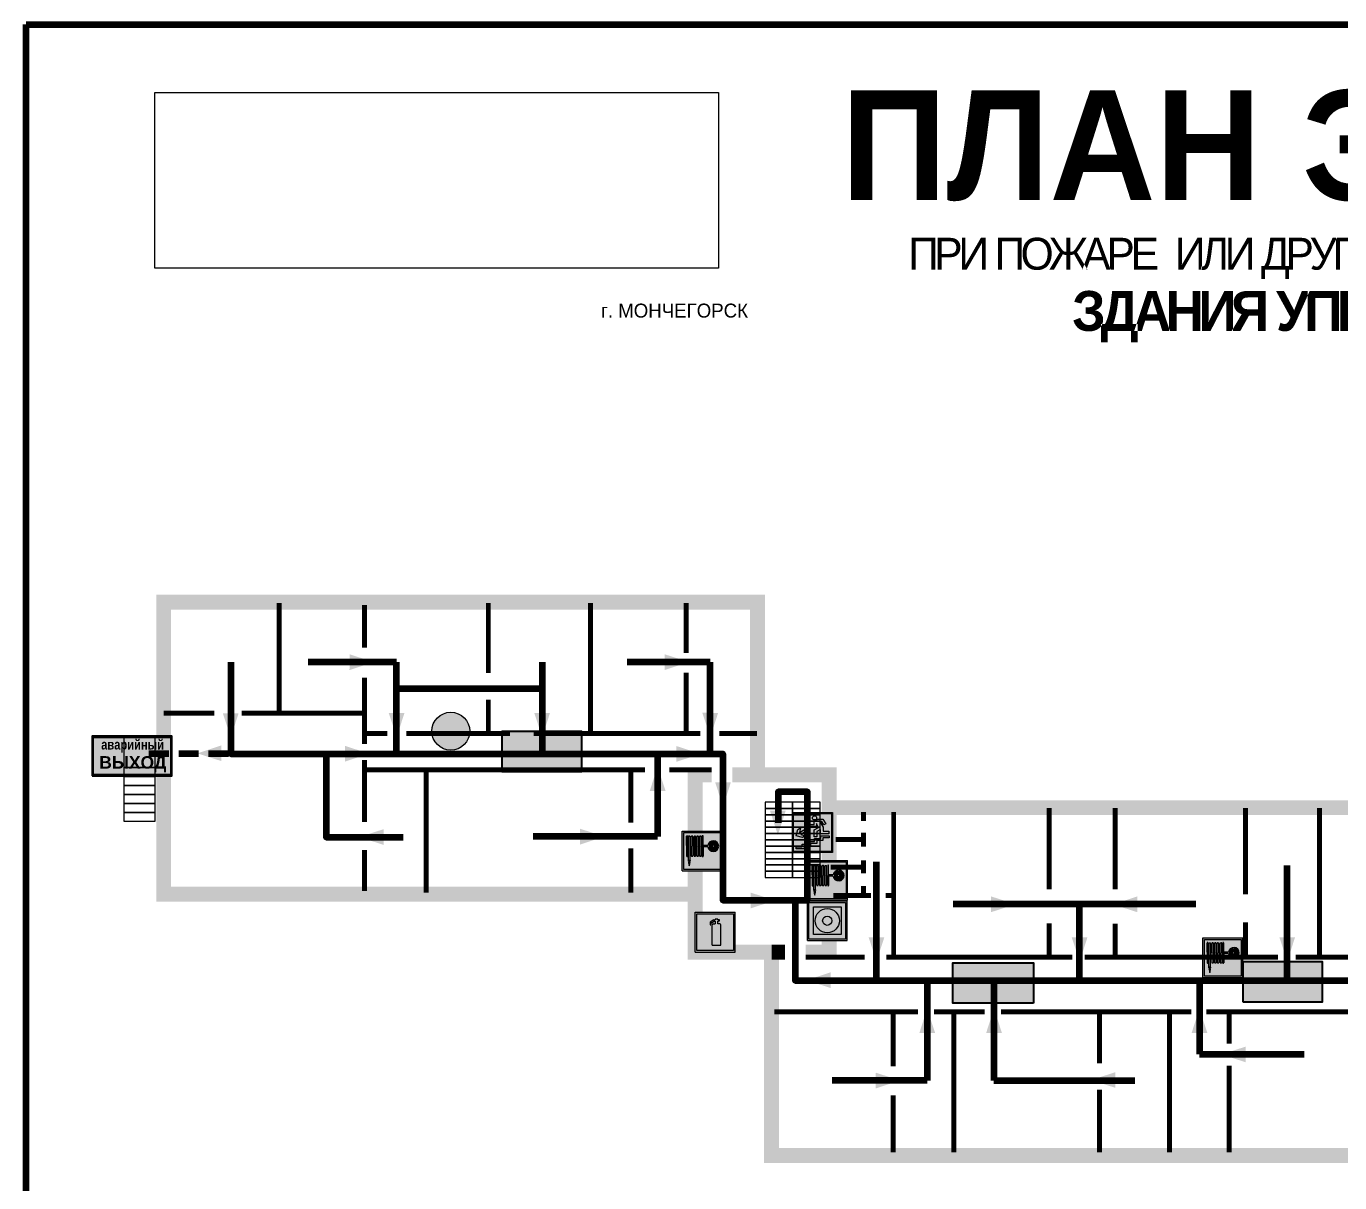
# Model space of a CAD drawing. Header units: millimetres. Extents: x 13810 to 67229, y 12374 to 21950.
# Drawn here: x 20359 to 20622.6, y 19641.2 to 19873.2 of the extents above; entities that cross this region are included whole.
import ezdxf

# ---------------------------------------------------------------- set-up
doc = ezdxf.new("R2010")
doc.units = ezdxf.units.MM
doc.linetypes.add('{ Wide Dash }', pattern=[12, 4, -2, 4, -2])
doc.layers.add('План_Штампы', color=7, linetype='Continuous')
doc.styles.add('обычный', font='arial.ttf')
picture_1 = doc.add_image_def('image1.jpg', size_in_pixel=(337, 105))

# ---------------------------------------------------------------- blocks, each defined once
blk = doc.blocks.new('A$C32E8229D')
at = {"true_color": 0xffffff}
blk.add_hatch(color=7, dxfattribs=at).paths.add_polyline_path([(0, 0), (0, -8), (16, -8), (16, 0)])
h = blk.add_hatch(color=126)
h.paths.add_polyline_path([(0.2, -0.2), (15.8, -0.2), (15.8, -7.8), (0.2, -7.8)])
h.paths.add_polyline_path([(13.49, -2.05), (12.08, -2.05), (11.37, -2.63, 0.162397), (11.29, -2.84), (11.29, -3.63), (10.35, -3.63), (10.35, -4.05), (11.68, -4.05), (11.68, -3.48), (12.26, -4.28), (11.29, -5.1), (11.29, -6.78), (11.85, -6.78), (11.85, -5.44), (12.8, -4.64), (12.8, -5.94), (14.46, -5.94), (14.46, -5.39), (13.45, -5.39), (13.45, -3.97), (12.46, -2.59), (13.15, -2.59), (13.69, -3.34), (14.18, -3)], flags=16)
h.paths.add_polyline_path([(10.74, -1.82, 1), (11.8, -1.82, 1)], flags=16)
h.paths.add_polyline_path([(9.39, -3.59), (5.99, -3.59), (6.56, -3.03), (5.91, -3.03), (5.1, -3.83), (5.91, -4.64), (6.56, -4.64), (5.99, -4.09), (9.39, -4.09)], flags=16)
h.paths.add_polyline_path([(4.29, -1.08), (1.72, -1.08), (1.72, -6.6), (4.29, -6.6)], flags=16)
at = {"color": 126}
blk.add_lwpolyline([(16, -8), (0, -8), (0, 0), (16, 0)], close=True, dxfattribs=at)
blk = doc.blocks.new('вниз 3')
at = {"lineweight": 0, "true_color": 0xffffff}
h = blk.add_hatch(color=7, dxfattribs=at)
h.dxf.hatch_style = 1
h.paths.add_polyline_path([(40997.5, -4475.69), (40997.25, -4475.28), (40995.76, -4476.15), (40995.97, -4475.23), (40995.39, -4475.56), (40995.05, -4476.83), (40996.33, -4477.17), (40996.91, -4476.83), (40996, -4476.55)], flags=0)
h.paths.add_polyline_path([(40999.81, -4473.95), (41000.22, -4473.95), (41000.64, -4474.67), (41001.03, -4474.43), (41000.46, -4473.49), (41000.42, -4473.49), (40999.43, -4473.49), (40998.68, -4473.92), (40998.68, -4474.57), (40997.88, -4474.57), (40997.88, -4475), (40999.14, -4475), (40999.14, -4474.43), (40999.14, -4474.38), (40999.59, -4475.15), (40998.72, -4475.67), (40998.72, -4477.06), (40999.24, -4477.06), (40999.24, -4475.96), (40999.95, -4475.56), (40999.95, -4476.43), (41001.61, -4476.43), (41001.61, -4475.88), (41000.47, -4475.88), (41000.47, -4475.12)], flags=0)
h.paths.add_polyline_path([(40999.2, -4473.24, 1), (40998.35, -4473.24, 1)], flags=0)
h.paths.add_polyline_path([(41000.46, -4477.26), (41001.69, -4477.26), (41001.69, -4476.84), (41000.03, -4476.84), (41000.03, -4477.39), (40998.78, -4477.39), (40998.78, -4477.95), (40997.53, -4477.95), (40997.53, -4478.5), (40996.29, -4478.5), (40996.29, -4479.06), (40995.05, -4479.06), (40995.05, -4479.48), (40995.29, -4479.48), (40996.72, -4479.48), (40996.72, -4478.92), (40997.97, -4478.92), (40997.97, -4478.36), (40999.2, -4478.36), (40999.2, -4477.81), (41000.46, -4477.81)], flags=0)
h.paths.add_polyline_path([(41002.37, -4472.17), (40994.37, -4472.17), (40994.37, -4480.17), (41002.37, -4480.17)])
h.paths.add_polyline_path([(41002.16, -4479.96), (40994.57, -4479.96), (40994.57, -4472.37), (41002.16, -4472.37)], flags=16)
h.paths.add_polyline_path([(41001.61, -4475.88), (41001.61, -4476.43), (40999.95, -4476.43), (40999.95, -4475.56), (40999.24, -4475.96), (40999.24, -4477.06), (40998.72, -4477.06), (40998.72, -4475.67), (40999.59, -4475.15), (40999.14, -4474.38), (40999.14, -4474.43), (40999.14, -4475), (40997.88, -4475), (40997.88, -4474.57), (40998.68, -4474.57), (40998.68, -4473.92), (40999.43, -4473.49), (41000.42, -4473.49), (41000.46, -4473.49), (41001.03, -4474.43), (41000.64, -4474.67), (41000.22, -4473.95), (40999.81, -4473.95), (41000.47, -4475.12), (41000.47, -4475.88)], flags=0)
h.paths.add_polyline_path([(41001.69, -4476.84), (41001.69, -4477.26), (41000.46, -4477.26), (41000.46, -4477.81), (40999.2, -4477.81), (40999.2, -4478.36), (40997.97, -4478.36), (40997.97, -4478.92), (40996.72, -4478.92), (40996.72, -4479.48), (40995.05, -4479.48), (40995.05, -4479.06), (40996.29, -4479.06), (40996.29, -4478.5), (40997.53, -4478.5), (40997.53, -4477.95), (40998.78, -4477.95), (40998.78, -4477.39), (41000.03, -4477.39), (41000.03, -4476.84)], flags=0)
h.paths.add_polyline_path([(40998.35, -4473.24, -1), (40999.2, -4473.24, -1)], flags=0)
h.paths.add_polyline_path([(40997.5, -4475.69), (40996, -4476.55), (40996.91, -4476.83), (40996.33, -4477.17), (40995.05, -4476.83), (40995.39, -4475.56), (40995.97, -4475.23), (40995.76, -4476.15), (40997.25, -4475.28)], flags=0)
at = {"lineweight": 0}
h = blk.add_hatch(color=126, dxfattribs=at)
h.dxf.hatch_style = 1
h.paths.add_polyline_path([(41002.16, -4472.37), (40994.57, -4472.37), (40994.57, -4479.96), (41002.16, -4479.96)])
h.paths.add_polyline_path([(40995.97, -4475.23), (40995.76, -4476.15), (40997.25, -4475.28), (40997.5, -4475.69), (40996, -4476.55), (40996.91, -4476.83), (40996.33, -4477.17), (40995.05, -4476.83), (40995.39, -4475.56)], flags=16)
h.paths.add_polyline_path([(40997.88, -4474.57), (40998.68, -4474.57), (40998.68, -4473.92), (40999.43, -4473.49), (41000.42, -4473.49), (41000.46, -4473.49), (41001.03, -4474.43), (41000.64, -4474.67), (41000.22, -4473.95), (40999.81, -4473.95), (41000.47, -4475.12), (41000.47, -4475.88), (41001.61, -4475.88), (41001.61, -4476.43), (40999.95, -4476.43), (40999.95, -4475.56), (40999.24, -4475.96), (40999.24, -4477.06), (40998.72, -4477.06), (40998.72, -4475.67), (40999.59, -4475.15), (40999.14, -4474.38), (40999.14, -4474.43), (40999.14, -4475), (40997.88, -4475)], flags=16)
h.paths.add_polyline_path([(40998.35, -4473.24, -1), (40999.2, -4473.24, -1)], flags=16)
h.paths.add_polyline_path([(40997.53, -4477.95), (40998.78, -4477.95), (40998.78, -4477.39), (41000.03, -4477.39), (41000.03, -4476.84), (41001.69, -4476.84), (41001.69, -4477.26), (41000.46, -4477.26), (41000.46, -4477.81), (40999.2, -4477.81), (40999.2, -4478.36), (40997.97, -4478.36), (40997.97, -4478.92), (40996.72, -4478.92), (40996.72, -4479.48), (40995.05, -4479.48), (40995.05, -4479.06), (40996.29, -4479.06), (40996.29, -4478.5), (40997.53, -4478.5)], flags=16)
at = {"lineweight": 0, "true_color": 0xffffff}
h = blk.add_hatch(color=7, dxfattribs=at)
h.dxf.hatch_style = 1
h.paths.add_polyline_path([(40999.2, -4473.24, 1), (40998.35, -4473.24, 1)])
h.paths.add_polyline_path([(40999.81, -4473.95), (41000.22, -4473.95), (41000.64, -4474.67), (41001.03, -4474.43), (41000.46, -4473.49), (41000.42, -4473.49), (40999.43, -4473.49), (40998.68, -4473.92), (40998.68, -4474.57), (40997.88, -4474.57), (40997.88, -4475), (40999.14, -4475), (40999.14, -4474.43), (40999.14, -4474.38), (40999.59, -4475.15), (40998.72, -4475.67), (40998.72, -4477.06), (40999.24, -4477.06), (40999.24, -4475.96), (40999.95, -4475.56), (40999.95, -4476.43), (41001.61, -4476.43), (41001.61, -4475.88), (41000.47, -4475.88), (41000.47, -4475.12)])
h.paths.add_polyline_path([(40999.2, -4477.81), (41000.46, -4477.81), (41000.46, -4477.26), (41001.69, -4477.26), (41001.69, -4476.84), (41000.03, -4476.84), (41000.03, -4477.39), (40998.78, -4477.39), (40998.78, -4477.95), (40997.53, -4477.95), (40997.53, -4478.5), (40996.29, -4478.5), (40996.29, -4479.06), (40995.05, -4479.06), (40995.05, -4479.48), (40995.29, -4479.48), (40996.72, -4479.48), (40996.72, -4478.92), (40997.97, -4478.92), (40997.97, -4478.36), (40999.2, -4478.36)])
h.paths.add_polyline_path([(40997.5, -4475.69), (40997.25, -4475.28), (40995.76, -4476.15), (40995.97, -4475.23), (40995.39, -4475.56), (40995.05, -4476.83), (40996.33, -4477.17), (40996.91, -4476.83), (40996, -4476.55)])
at = {"color": 126, "lineweight": 0}
for points in [[(40994.37, -4472.17), (41002.37, -4472.17), (41002.37, -4480.17), (40994.37, -4480.17)], [(40994.57, -4472.37), (41002.16, -4472.37), (41002.16, -4479.96), (40994.57, -4479.96)]]:
    blk.add_lwpolyline(points, close=True, dxfattribs=at)
for points in [[(40995.05, -4476.83), (40995.39, -4475.56), (40995.97, -4475.23), (40995.76, -4476.15), (40997.25, -4475.28), (40997.5, -4475.69), (40996, -4476.55), (40996.91, -4476.83), (40996.33, -4477.17), (40995.05, -4476.83)], [(40999.14, -4474.43), (40999.14, -4475), (40997.88, -4475), (40997.88, -4474.57), (40998.68, -4474.57), (40998.68, -4473.92), (40999.43, -4473.49), (41000.42, -4473.49), (41000.46, -4473.49), (41001.03, -4474.43), (41000.64, -4474.67), (41000.22, -4473.95), (40999.81, -4473.95), (41000.47, -4475.12), (41000.47, -4475.88), (41001.61, -4475.88), (41001.61, -4476.43), (40999.95, -4476.43), (40999.95, -4475.56), (40999.24, -4475.96), (40999.24, -4477.06), (40998.72, -4477.06), (40998.72, -4475.67), (40999.59, -4475.15), (40999.14, -4474.38), (40999.14, -4474.43)], [(40995.29, -4479.48), (40995.05, -4479.48), (40995.05, -4479.06), (40996.29, -4479.06), (40996.29, -4478.5), (40997.53, -4478.5), (40997.53, -4477.95), (40998.78, -4477.95), (40998.78, -4477.39), (41000.03, -4477.39), (41000.03, -4476.84), (41001.69, -4476.84), (41001.69, -4477.26), (41000.46, -4477.26), (41000.46, -4477.81), (40999.2, -4477.81), (40999.2, -4478.36), (40997.97, -4478.36), (40997.97, -4478.92), (40996.72, -4478.92), (40996.72, -4479.48), (40995.05, -4479.48)]]:
    blk.add_lwpolyline(points, dxfattribs=at)
blk.add_circle((40998.77, -4473.24), 0.426, dxfattribs=at)
blk = doc.blocks.new('A$C37112FD5')
at = {"true_color": 0xf5f5ff}
h = blk.add_hatch(color=7, dxfattribs=at)
h.dxf.hatch_style = 1
h.paths.add_polyline_path([(12.8, -7.4), (0, -7.4), (0, -20.2), (12.8, -20.2)])
h.paths.add_polyline_path([(12.29, -7.91), (12.29, -19.69), (0.51, -19.69), (0.51, -7.91)], flags=16)
h.paths.add_polyline_path([(4.98, -9.04, -0.42597), (5.17, -9.22), (5.17, -12.25), (5.17, -15.29, -0.432244), (4.98, -15.47), (4.83, -15.47, -0.42597), (4.64, -15.29), (4.64, -12.25), (4.64, -9.22, -0.432244), (4.83, -9.04)], flags=0)
h.paths.add_polyline_path([(4.28, -9.22), (4.28, -12.25), (4.28, -15.29, -0.432244), (4.09, -15.47), (3.94, -15.47, -0.42597), (3.75, -15.29), (3.75, -12.25), (3.75, -9.22, -0.432244), (3.94, -9.04), (4.09, -9.04, -0.42597)], flags=0)
h.paths.add_polyline_path([(5.72, -9.04), (5.87, -9.04, -0.42597), (6.06, -9.22), (6.06, -12.25), (6.06, -15.29, -0.432244), (5.87, -15.47), (5.72, -15.47, -0.42597), (5.53, -15.29), (5.53, -12.25), (5.53, -9.22, -0.432244)], flags=0)
h.paths.add_polyline_path([(6.42, -8.9), (6.5, -8.9, -0.42597), (6.69, -9.08), (6.69, -12.03), (8.21, -12.03, -15.824349), (8.21, -12.47), (6.69, -12.47), (6.69, -15.42, -0.432244), (6.5, -15.6), (6.42, -15.6)], flags=0)
h.paths.add_polyline_path([(3.39, -9.22), (3.39, -12.25), (3.39, -15.29, -0.432244), (3.2, -15.47), (3.05, -15.47, -0.42597), (2.85, -15.29), (2.85, -12.25), (2.85, -9.22, -0.432244), (3.05, -9.04), (3.2, -9.04, -0.42597)], flags=0)
h.paths.add_polyline_path([(2.5, -9.22), (2.5, -16.71), (1.96, -16.71), (1.96, -9.22, -0.432244), (2.15, -9.04), (2.31, -9.04, -0.42597)], flags=0)
h.paths.add_polyline_path([(1.61, -8.9), (1.61, -15.6), (1.57, -15.6, -0.42597), (1.37, -15.42), (1.37, -12.03), (1.37, -9.09, -0.432244), (1.57, -8.9)], flags=0)
h.paths.add_polyline_path([(9.76, -10.81), (9.76, -12.03), (8.49, -12.03, -0.336371)], flags=0)
h.paths.add_polyline_path([(8.49, -12.47), (9.76, -12.47), (9.76, -13.7, -0.336371)], flags=0)
h.paths.add_polyline_path([(10.11, -10.81, -0.336371), (11.38, -12.03), (10.11, -12.03)], flags=0)
h.paths.add_polyline_path([(10.11, -12.47), (11.38, -12.47, -0.336371), (10.11, -13.7)], flags=0)
h.paths.add_polyline_path([(2.5, -16.84), (2.5, -17.05), (1.97, -17.05), (1.97, -16.84)], flags=0)
h.paths.add_polyline_path([(2.5, -17.24, -0.033778), (2.24, -18.6, -0.033778), (1.97, -17.24)], flags=0)
h = blk.add_hatch(color=242)
h.dxf.hatch_style = 1
h.paths.add_polyline_path([(12.29, -7.91), (0.51, -7.91), (0.51, -19.69), (12.29, -19.69)])
h.paths.add_polyline_path([(6.42, -15.6), (6.42, -8.9), (6.5, -8.9, -0.42597), (6.69, -9.08), (6.69, -12.03), (8.21, -12.03, -15.824349), (8.21, -12.47), (6.69, -12.47), (6.69, -15.42, -0.432244), (6.5, -15.6)], flags=16)
h.paths.add_polyline_path([(5.87, -15.47), (5.72, -15.47, -0.42597), (5.53, -15.29), (5.53, -12.25), (5.53, -9.22, -0.432244), (5.72, -9.04), (5.87, -9.04, -0.42597), (6.06, -9.22), (6.06, -12.25), (6.06, -15.29, -0.432244)], flags=16)
h.paths.add_polyline_path([(4.98, -15.47), (4.83, -15.47, -0.42597), (4.64, -15.29), (4.64, -12.25), (4.64, -9.22, -0.432244), (4.83, -9.04), (4.98, -9.04, -0.42597), (5.17, -9.22), (5.17, -12.25), (5.17, -15.29, -0.432244)], flags=16)
h.paths.add_polyline_path([(4.09, -15.47), (3.94, -15.47, -0.42597), (3.75, -15.29), (3.75, -12.25), (3.75, -9.22, -0.432244), (3.94, -9.04), (4.09, -9.04, -0.42597), (4.28, -9.22), (4.28, -12.25), (4.28, -15.29, -0.432244)], flags=16)
h.paths.add_polyline_path([(3.2, -15.47), (3.05, -15.47, -0.42597), (2.85, -15.29), (2.85, -12.25), (2.85, -9.22, -0.432244), (3.05, -9.04), (3.2, -9.04, -0.42597), (3.39, -9.22), (3.39, -12.25), (3.39, -15.29, -0.432244)], flags=16)
h.paths.add_polyline_path([(2.5, -17.05), (1.97, -17.05), (1.97, -16.84), (2.5, -16.84)], flags=16)
h.paths.add_polyline_path([(2.5, -17.24, -0.033778), (2.24, -18.6, -0.033778), (1.97, -17.24)], flags=16)
h.paths.add_polyline_path([(2.5, -16.71), (1.96, -16.71), (1.96, -9.22, -0.432244), (2.15, -9.04), (2.31, -9.04, -0.42597), (2.5, -9.22)], flags=16)
h.paths.add_polyline_path([(1.61, -15.6), (1.57, -15.6, -0.42597), (1.37, -15.42), (1.37, -12.03), (1.37, -9.09, -0.432244), (1.57, -8.9), (1.61, -8.9)], flags=16)
h.paths.add_polyline_path([(8.49, -12.47), (9.76, -12.47), (9.76, -13.7, -0.336371)], flags=0)
h.paths.add_polyline_path([(10.11, -13.7), (10.11, -12.47), (11.38, -12.47, -0.336371)], flags=0)
h.paths.add_polyline_path([(8.49, -12.03, -0.336371), (9.76, -10.81), (9.76, -12.03)], flags=0)
h.paths.add_polyline_path([(10.11, -12.03), (10.11, -10.81, -0.336371), (11.38, -12.03)], flags=0)
h = blk.add_hatch(color=7, dxfattribs=at)
h.dxf.hatch_style = 1
h.paths.add_polyline_path([(1.61, -8.9), (1.57, -8.9, 0.432244), (1.37, -9.09), (1.37, -12.03), (1.37, -15.42, 0.42597), (1.57, -15.6), (1.61, -15.6)])
h.paths.add_polyline_path([(2.5, -9.22, 0.42597), (2.31, -9.04), (2.15, -9.04, 0.432244), (1.96, -9.22), (1.96, -16.71), (2.5, -16.71)])
h.paths.add_polyline_path([(2.5, -16.84), (1.97, -16.84), (1.97, -17.05), (2.5, -17.05)])
h.paths.add_polyline_path([(2.5, -17.24), (1.97, -17.24, 0.033778), (2.24, -18.6, 0.033778)])
h.paths.add_polyline_path([(3.39, -12.25), (3.39, -9.22, 0.42597), (3.2, -9.04), (3.05, -9.04, 0.432244), (2.85, -9.22), (2.85, -12.25), (2.85, -15.29, 0.42597), (3.05, -15.47), (3.2, -15.47, 0.432244), (3.39, -15.29)])
h.paths.add_polyline_path([(4.28, -12.25), (4.28, -9.22, 0.42597), (4.09, -9.04), (3.94, -9.04, 0.432244), (3.75, -9.22), (3.75, -12.25), (3.75, -15.29, 0.42597), (3.94, -15.47), (4.09, -15.47, 0.432244), (4.28, -15.29)])
h.paths.add_polyline_path([(5.17, -12.25), (5.17, -9.22, 0.42597), (4.98, -9.04), (4.83, -9.04, 0.432244), (4.64, -9.22), (4.64, -12.25), (4.64, -15.29, 0.42597), (4.83, -15.47), (4.98, -15.47, 0.432244), (5.17, -15.29)])
h.paths.add_polyline_path([(6.06, -12.25), (6.06, -9.22, 0.42597), (5.87, -9.04), (5.72, -9.04, 0.432244), (5.53, -9.22), (5.53, -12.25), (5.53, -15.29, 0.42597), (5.72, -15.47), (5.87, -15.47, 0.432244), (6.06, -15.29)])
h.paths.add_polyline_path([(6.69, -12.47), (8.21, -12.47, 15.824349), (8.21, -12.03), (6.69, -12.03), (6.69, -9.08, 0.42597), (6.5, -8.9), (6.42, -8.9), (6.42, -15.6), (6.5, -15.6, 0.432244), (6.69, -15.42)])
h.paths.add_polyline_path([(8.49, -12.47), (9.76, -12.47), (9.76, -13.7, -0.336371)], flags=16)
h.paths.add_polyline_path([(8.49, -12.03, -0.336371), (9.76, -10.81), (9.76, -12.03)], flags=16)
h.paths.add_polyline_path([(10.11, -12.47), (11.38, -12.47, -0.336371), (10.11, -13.7)], flags=16)
h.paths.add_polyline_path([(10.11, -12.03), (10.11, -10.81, -0.336371), (11.38, -12.03)], flags=16)
h = blk.add_hatch(color=242)
h.dxf.hatch_style = 1
h.paths.add_polyline_path([(9.76, -10.81, 0.336371), (8.49, -12.03), (9.76, -12.03)])
h.paths.add_polyline_path([(10.11, -10.81), (10.11, -12.03), (11.38, -12.03, 0.336371)])
h.paths.add_polyline_path([(11.38, -12.47), (10.11, -12.47), (10.11, -13.7, 0.336371)])
h.paths.add_polyline_path([(9.76, -12.47), (8.49, -12.47, 0.336371), (9.76, -13.7)])
at = {"color": 242, "lineweight": 5}
for p, q in [((0, -20.2), (0, -7.4)), ((0, -7.4), (12.8, -7.4)), ((12.8, -20.2), (12.8, -7.4)), ((1.37, -12.03), (1.37, -9.08)), ((1.37, -12.03), (1.37, -15.42)), ((1.57, -8.9), (1.61, -8.9)), ((1.61, -8.9), (1.61, -15.6)), ((1.96, -16.71), (1.96, -9.22)), ((2.15, -9.04), (2.31, -9.04)), ((2.5, -16.71), (2.5, -9.22)), ((2.85, -12.25), (2.85, -9.22)), ((2.85, -12.25), (2.85, -15.29)), ((3.05, -9.04), (3.2, -9.04)), ((3.39, -12.25), (3.39, -9.22)), ((3.39, -12.25), (3.39, -15.29)), ((3.75, -12.25), (3.75, -9.22)), ((3.75, -12.25), (3.75, -15.29)), ((3.94, -9.04), (4.09, -9.04)), ((4.28, -12.25), (4.28, -9.22)), ((4.28, -12.25), (4.28, -15.29)), ((4.64, -12.25), (4.64, -9.22)), ((4.64, -12.25), (4.64, -15.29)), ((4.83, -9.04), (4.98, -9.04)), ((5.17, -12.25), (5.17, -9.22)), ((5.17, -12.25), (5.17, -15.29)), ((5.53, -12.25), (5.53, -9.22)), ((5.53, -12.25), (5.53, -15.29)), ((5.72, -9.04), (5.87, -9.04)), ((6.06, -12.25), (6.06, -9.22)), ((6.06, -12.25), (6.06, -15.29)), ((6.42, -8.9), (6.42, -15.6)), ((6.5, -8.9), (6.42, -8.9)), ((6.69, -12.03), (6.69, -9.08)), ((8.21, -12.03), (6.69, -12.03)), ((8.21, -12.47), (6.69, -12.47)), ((6.69, -12.47), (6.69, -15.42)), ((9.76, -12.03), (8.49, -12.03)), ((9.76, -12.47), (8.49, -12.47)), ((9.76, -10.81), (9.76, -12.03)), ((9.76, -12.47), (9.76, -13.7)), ((10.11, -10.81), (10.11, -12.03)), ((11.38, -12.03), (10.11, -12.03)), ((11.38, -12.47), (10.11, -12.47)), ((10.11, -12.47), (10.11, -13.7)), ((1.57, -15.6), (1.61, -15.6)), ((1.96, -16.71), (2.5, -16.71)), ((1.97, -16.84), (2.5, -16.84)), ((1.97, -17.05), (1.97, -16.84)), ((2.5, -16.84), (2.5, -17.05)), ((3.05, -15.47), (3.2, -15.47)), ((3.94, -15.47), (4.09, -15.47)), ((4.83, -15.47), (4.98, -15.47)), ((5.72, -15.47), (5.87, -15.47)), ((6.42, -15.6), (6.5, -15.6)), ((0, -20.2), (12.8, -20.2)), ((2.5, -17.05), (1.97, -17.05)), ((1.97, -17.24), (2.5, -17.24))]:
    blk.add_line(p, q, dxfattribs=at)
blk.add_lwpolyline([(0.51, -7.91), (12.29, -7.91), (12.29, -19.69), (0.51, -19.69)], close=True, dxfattribs=at)
for centre, radius, start, end in [((1.56, -9.09), 0.182, 87.1027, 180.6071), ((2.15, -9.22), 0.182, 87.1027, 180.6071), ((2.32, -9.22), 0.182, 359.3929, 92.8973), ((3.04, -9.22), 0.182, 87.1027, 180.6071), ((3.21, -9.22), 0.182, 359.3929, 92.8973), ((3.93, -9.22), 0.182, 87.1027, 180.6071), ((4.1, -9.22), 0.182, 359.3929, 92.8973), ((4.82, -9.22), 0.182, 87.1027, 180.6071), ((4.99, -9.22), 0.182, 359.3929, 92.8973), ((5.71, -9.22), 0.182, 87.1027, 180.6071), ((5.88, -9.22), 0.182, 359.3929, 92.8973), ((6.51, -9.09), 0.182, 359.3929, 92.8973), ((9.93, -12.25), 1.74, 187.2319, 172.7681), ((9.93, -12.25), 1.46, 96.9927, 171.3585), ((9.93, -12.25), 1.46, 188.6415, 263.0073), ((9.93, -12.25), 1.46, 8.6415, 83.0073), ((9.93, -12.25), 1.46, 276.9927, 351.3585), ((1.56, -15.42), 0.182, 179.3929, 272.8973), ((3.04, -15.29), 0.182, 179.3929, 272.8973), ((3.21, -15.29), 0.182, 267.1027, 0.6071), ((3.93, -15.29), 0.182, 179.3929, 272.8973), ((4.1, -15.29), 0.182, 267.1027, 0.6071), ((4.82, -15.29), 0.182, 179.3929, 272.8973), ((4.99, -15.29), 0.182, 267.1027, 0.6071), ((5.71, -15.29), 0.182, 179.3929, 272.8973), ((5.88, -15.29), 0.182, 267.1027, 0.6071), ((6.51, -15.42), 0.182, 267.1027, 0.6071), ((12.17, -15.98), 10.27, 187.041, 194.7793), ((-7.7, -15.98), 10.27, 345.2207, 352.959)]:
    blk.add_arc(centre, radius, start, end, dxfattribs=at)
blk = doc.blocks.new('A$C3AD82952')
at = {"true_color": 0xf5f5ff}
h = blk.add_hatch(color=7, dxfattribs=at)
h.dxf.hatch_style = 1
h.paths.add_polyline_path([(8.21, 8.73, 0.414214), (7.89, 9.05), (7.22, 9.05), (7.22, 9.92), (7.59, 9.92, 1), (7.57, 10.36), (7.22, 10.36), (7.22, 10.6), (6.43, 10.6), (6.43, 10.36), (6.01, 10.36), (4.74, 9.59), (4.74, 8.69), (4.98, 8.73), (4.98, 9.26), (6.12, 9.91), (6.43, 9.91), (6.43, 9.05), (5.76, 9.05, 0.414214), (5.44, 8.73), (5.44, 2.2), (8.21, 2.2)], flags=0)
h.paths.add_polyline_path([(12.8, 12.8), (0, 12.8), (0, 0), (12.8, 0)])
h.paths.add_polyline_path([(0.51, 12.29), (12.29, 12.29), (12.29, 0.51), (0.51, 0.51)], flags=16)
h.paths.add_polyline_path([(4.74, 9.59), (6.01, 10.36), (6.43, 10.36), (6.43, 10.6), (7.22, 10.6), (7.22, 10.36), (7.59, 10.36, -0.94586), (7.59, 9.92), (7.22, 9.92), (7.22, 9.05), (7.89, 9.05, -0.414214), (8.21, 8.73), (8.21, 2.2), (5.44, 2.2), (5.44, 8.73, -0.414214), (5.76, 9.05), (6.43, 9.05), (6.43, 9.91), (6.12, 9.91), (4.98, 9.26), (4.98, 8.73), (4.74, 8.69)], flags=0)
h = blk.add_hatch(color=242)
h.dxf.hatch_style = 1
h.paths.add_polyline_path([(12.29, 12.29), (0.51, 12.29), (0.51, 0.51), (12.29, 0.51)])
h.paths.add_polyline_path([(4.74, 8.69), (4.74, 9.59), (6.01, 10.36), (6.43, 10.36), (6.43, 10.6), (7.22, 10.6), (7.22, 10.36), (7.59, 10.36, -0.94586), (7.59, 9.92), (7.22, 9.92), (7.22, 9.05), (7.89, 9.05, -0.414214), (8.21, 8.73), (8.21, 2.2), (5.44, 2.2), (5.44, 8.73, -0.414214), (5.76, 9.05), (6.43, 9.05), (6.43, 9.91), (6.12, 9.91), (4.98, 9.26), (4.98, 8.73)], flags=16)
h = blk.add_hatch(color=7, dxfattribs=at)
h.dxf.hatch_style = 1
h.paths.add_polyline_path([(8.21, 8.73, 0.414214), (7.89, 9.05), (7.22, 9.05), (7.22, 9.92), (7.59, 9.92, 1), (7.57, 10.36), (7.22, 10.36), (7.22, 10.6), (6.43, 10.6), (6.43, 10.36), (6.01, 10.36), (4.74, 9.59), (4.74, 8.69), (4.98, 8.73), (4.98, 9.26), (6.12, 9.91), (6.43, 9.91), (6.43, 9.05), (5.76, 9.05, 0.414214), (5.44, 8.73), (5.44, 2.2), (8.21, 2.2)])
at = {"color": 242, "lineweight": 5}
for p, q in [((0, 0), (0, 12.8)), ((0, 12.8), (12.8, 12.8)), ((12.8, 0), (12.8, 12.8)), ((6.01, 10.36), (4.74, 9.59)), ((4.74, 9.59), (4.74, 8.69)), ((4.74, 8.69), (4.98, 8.73)), ((4.98, 9.26), (6.12, 9.91)), ((4.98, 8.73), (4.98, 9.26)), ((5.44, 2.2), (5.44, 8.73)), ((5.76, 9.05), (6.43, 9.05)), ((6.01, 10.36), (6.43, 10.36)), ((6.12, 9.91), (6.43, 9.91)), ((7.22, 10.6), (6.43, 10.6)), ((6.43, 10.6), (6.43, 10.36)), ((6.43, 9.91), (6.43, 9.05)), ((7.22, 10.36), (7.22, 10.6)), ((7.59, 10.36), (7.22, 10.36)), ((7.22, 9.05), (7.22, 9.92)), ((7.59, 9.92), (7.22, 9.92)), ((7.89, 9.05), (7.22, 9.05)), ((8.21, 2.2), (8.21, 8.73)), ((0, 0), (12.8, 0)), ((5.44, 2.2), (8.21, 2.2))]:
    blk.add_line(p, q, dxfattribs=at)
blk.add_lwpolyline([(0.51, 12.29), (12.29, 12.29), (12.29, 0.51), (0.51, 0.51)], close=True, dxfattribs=at)
for centre, radius, start, end in [((5.76, 8.73), 0.32, 90, 180), ((7.58, 10.14), 0.223, 273.1875, 86.8125), ((7.89, 8.73), 0.32, 0, 90)]:
    blk.add_arc(centre, radius, start, end, dxfattribs=at)
blk = doc.blocks.new('A$C54414219')
at = {"true_color": 0xffffff}
h = blk.add_hatch(color=7, dxfattribs=at)
h.paths.add_polyline_path([(2.39, -9.45), (2.39, -18.3), (11.23, -18.3), (11.23, -9.45)], flags=0)
h.paths.add_polyline_path([(10.71, -13.87, -1), (2.92, -13.87, -1)], flags=0)
h.paths.add_polyline_path([(8.3, -13.87, -1), (5.33, -13.87, -1)], flags=0)
h.paths.add_polyline_path([(0.41, -7.47), (0.41, -20.27), (13.21, -20.27), (13.21, -7.47)])
h.paths.add_polyline_path([(0.92, -19.77), (12.71, -19.77), (12.71, -7.98), (0.92, -7.98)], flags=16)
h.paths.add_polyline_path([(11.23, -9.45), (11.23, -18.3), (2.39, -18.3), (2.39, -9.45)], flags=0)
at = {"lineweight": 5}
h = blk.add_hatch(color=242, dxfattribs=at)
h.paths.add_polyline_path([(12.71, -7.98), (0.92, -7.98), (0.92, -19.77), (12.71, -19.77)])
h.paths.add_polyline_path([(11.23, -18.3), (2.39, -18.3), (2.39, -9.45), (11.23, -9.45)], flags=16)
h.paths.add_polyline_path([(10.71, -13.87, -1), (2.92, -13.87, -1)], flags=0)
h.paths.add_polyline_path([(8.3, -13.87, -1), (5.33, -13.87, -1)], flags=0)
at = {"true_color": 0xffffff}
h = blk.add_hatch(color=7, dxfattribs=at)
h.paths.add_polyline_path([(2.39, -9.45), (2.39, -18.3), (11.23, -18.3), (11.23, -9.45)])
h.paths.add_polyline_path([(10.71, -13.87, -1), (2.92, -13.87, -1)], flags=16)
h.paths.add_polyline_path([(8.3, -13.87, -1), (5.33, -13.87, -1)], flags=0)
at = {"lineweight": 5}
h = blk.add_hatch(color=242, dxfattribs=at)
h.paths.add_polyline_path([(2.92, -13.87, 1), (10.71, -13.87, 1)])
h.paths.add_polyline_path([(8.3, -13.87, -1), (5.33, -13.87, -1)], flags=16)
at = {"color": 242, "lineweight": 5}
for p, q in [((0.41, -20.27), (0.41, -7.47)), ((0.41, -7.47), (13.21, -7.47)), ((0.41, -7.47), (13.21, -7.47)), ((13.21, -20.27), (13.21, -7.47)), ((0.41, -20.27), (13.21, -20.27))]:
    blk.add_line(p, q, dxfattribs=at)
for points in [[(0.92, -7.98), (12.71, -7.98), (12.71, -19.77), (0.92, -19.77)], [(2.39, -9.45), (11.23, -9.45), (11.23, -18.3), (2.39, -18.3)]]:
    blk.add_lwpolyline(points, close=True, dxfattribs=at)
for radius in [3.89, 1.49]:
    blk.add_circle((6.81, -13.87), radius, dxfattribs=at)
blk = doc.blocks.new('A$C41C009D9')
at = {"true_color": 0xffffff}
blk.add_hatch(color=7, dxfattribs=at).paths.add_polyline_path([(0, 8), (-16, 8), (-16, 0), (0, 0)])
h = blk.add_hatch(color=126)
h.dxf.hatch_style = 1
h.paths.add_polyline_path([(-15.8, 7.8), (-15.8, 0.2), (-0.2, 0.2), (-0.2, 7.8)])
at = {"color": 126}
for points in [[(-16, 0), (0, 0), (0, 8), (-16, 8)], [(-16, 0), (0, 0), (0, 8), (-16, 8)], [(-15.8, 7.8), (-0.2, 7.8), (-0.2, 0.2), (-15.8, 0.2)]]:
    blk.add_lwpolyline(points, close=True, dxfattribs=at)
at = {"color": 7, "true_color": 0xffffff, "insert": (-15.8, 7.3), "char_height": 2.5, "width": 15.5999, "attachment_point": 1, "style": 'обычный'}
blk.add_mtext('\\pi1.6133;{\\fArial|b1|i0|c204|p34;\\H0.8x;\\W0.8;аварийный\\H1.25x;\\W1;\\P\\pi1.2327;ВЫХОД}', dxfattribs=at)
blk = doc.blocks.new('A$C7B8C2D5B')
at = {"lineweight": 0}
h = blk.add_hatch(color=5, dxfattribs=at)
h.dxf.hatch_style = 1
h.paths.add_polyline_path([(1.4, -3.02, 1), (-2.11, -3.02, 1)])
at = {"color": 5, "lineweight": 0}
blk.add_circle((-0.36, -3.02), 1.75, dxfattribs=at)

msp = doc.modelspace()

# ---------------------------------------------------------------- linework, layer by layer
at = {"color": 2, "lineweight": 100}
msp.add_lwpolyline([(20359.05, 19873.54), (20959.05, 19873.54), (20959.05, 19478.54), (20359.05, 19478.54)], close=True, dxfattribs=at)
at = {"lineweight": 100}
for points, const_width in [([(20386.62, 19728.94), (20386.62, 19757.65), (20505.81, 19757.65), (20505.81, 19723.04), (20520.14, 19723.04), (20520.14, 19716.44), (20648.94, 19716.44), (20648.94, 19724.07), (20679.97, 19724.07), (20679.97, 19716.44), (20808.01, 19716.44), (20808.01, 19722.87), (20820.81, 19722.87), (20820.81, 19725.59)], 3), ([(20409.82, 19735.23), (20409.82, 19757.51)], 1), ([(20426.94, 19748.55), (20426.94, 19757.09)], 1), ([(20451.77, 19743.44), (20451.77, 19757.51)], 1), ([(20472.28, 19731.32), (20472.28, 19757.51)], 1), ([(20491.48, 19747.5), (20491.48, 19757.51)], 1), ([(20426.94, 19729.22), (20426.94, 19742.5)], 1), ([(20491.48, 19731.32), (20491.48, 19743.53)], 1), ([(20451.77, 19731.32), (20451.77, 19738.13)], 1), ([(20938.57, 19732.42), (20938.57, 19698.46), (20832.41, 19698.46), (20832.41, 19687.63), (20820.84, 19687.63), (20820.84, 19646.66), (20508.61, 19646.66), (20508.61, 19687.48), (20493.29, 19687.48), (20493.29, 19699.09), (20386.62, 19699.09), (20386.62, 19725.26)], 3), ([(20386.62, 19735.43), (20396.78, 19735.43)], 1), ([(20402.3, 19735.43), (20426.5, 19735.43)], 1), ([(20426.55, 19731.32), (20431.49, 19731.32)], 1), ([(20435.31, 19731.32), (20456.1, 19731.32)], 1), ([(20460.85, 19731.32), (20476.1, 19731.32)], 1), ([(20476.1, 19731.32), (20480.59, 19731.32)], 1), ([(20480.59, 19731.32), (20494.33, 19731.32)], 1), ([(20498.14, 19731.32), (20505.69, 19731.32)], 1), ([(20437.51, 19724.03), (20426.93, 19724.03), (20426.93, 19726.01), (20426.93, 19713.58)], 1), ([(20443.69, 19724.03), (20437.51, 19724.03)], 1), ([(20439.29, 19724.03), (20439.29, 19699.4)], 1), ([(20450.69, 19724.03), (20443.69, 19724.03)], 1), ([(20470.99, 19724.03), (20450.69, 19724.03)], 1), ([(20483.18, 19724.03), (20470.99, 19724.03)], 1), ([(20480.39, 19724.03), (20480.39, 19713.45)], 1), ([(20496.57, 19724.03), (20488.11, 19724.03)], 1), ([(20493.29, 19699.09), (20493.29, 19723.04), (20496.58, 19723.04)], 3), ([(20505.81, 19723.04), (20500.76, 19723.04)], 3), ([(20515.47, 19687.48), (20520.14, 19687.48), (20520.14, 19716.44)], 3), ([(20527.03, 19713.75), (20527.03, 19715.58)], 1), ([(20531.51, 19698.85), (20533.11, 19698.85), (20533.11, 19715.58), (20533.11, 19686.84)], 1), ([(20564.29, 19700.08), (20564.29, 19716.4)], 1), ([(20577.54, 19700.06), (20577.54, 19716.4)], 1), ([(20603.69, 19699.9), (20603.69, 19716.4)], 1), ([(20618.59, 19686.44), (20618.59, 19716.4)], 1), ([(20527.03, 19710.06), (20521.5, 19710.06)], 1), ([(20527.03, 19708.63), (20527.03, 19711.4)], 1), ([(20426.93, 19707.92), (20426.93, 19699.74)], 1), ([(20480.39, 19708.3), (20480.39, 19699.4)], 1), ([(20527.03, 19704.52), (20520.44, 19704.52)], 1), ([(20527.03, 19703.28), (20527.03, 19705.86)], 1), ([(20603.69, 19699.09), (20603.69, 19701.69)], 1), ([(20527.03, 19698.95), (20527.03, 19700.74)], 1), ([(20520.99, 19698.85), (20528.55, 19698.85)], 1), ([(20564.29, 19686.44), (20564.29, 19693.23)], 1), ([(20577.54, 19686.44), (20577.54, 19693.15)], 1), ([(20603.69, 19686.44), (20603.69, 19693.46)], 1), ([(20508.61, 19687.48), (20511.28, 19687.48)], 3), ([(20515.45, 19686.44), (20527.26, 19686.44)], 1), ([(20531.61, 19686.44), (20546.14, 19686.44)], 1), ([(20546.14, 19686.44), (20568.98, 19686.44)], 1), ([(20571.46, 19686.44), (20589.81, 19686.44)], 1), ([(20589.76, 19686.44), (20610.2, 19686.44)], 1), ([(20613.8, 19686.44), (20624.73, 19686.44)], 1), ([(20509.19, 19675.49), (20519.62, 19675.49)], 1), ([(20519.62, 19675.49), (20537.97, 19675.49)], 1), ([(20532.98, 19675.49), (20532.98, 19664.54)], 1), ([(20541.21, 19675.49), (20551.35, 19675.49)], 1), ([(20545.2, 19675.49), (20545.2, 19647.3)], 1), ([(20554.66, 19675.49), (20580.21, 19675.49)], 1), ([(20574.41, 19675.49), (20574.41, 19665.19)], 1), ([(20580.08, 19675.49), (20592.85, 19675.49)], 1), ([(20588.47, 19675.49), (20588.47, 19663.46)], 1), ([(20595.87, 19675.49), (20614.3, 19675.49)], 1), ([(20600.46, 19675.49), (20600.46, 19669.12)], 1), ([(20614.3, 19675.49), (20639.19, 19675.49)], 1), ([(20600.46, 19664.68), (20600.46, 19647.3)], 1), ([(20588.47, 19664.01), (20588.47, 19647.3)], 1), ([(20574.41, 19659.88), (20574.41, 19647.3)], 1), ([(20532.98, 19658.75), (20532.98, 19647.3)], 1)]:
    msp.add_lwpolyline(points, dxfattribs=dict(at, const_width=const_width))
at = {"color": 126, "lineweight": 100, "true_color": 0x008754}
for points in [[(20400.1, 19745.6), (20400.1, 19727.26), (20496.31, 19727.26), (20496.31, 19745.6)], [(20433.37, 19745.6), (20415.62, 19745.6)], [(20433.37, 19727.26), (20433.37, 19745.6)], [(20462.61, 19727.26), (20462.61, 19745.6)], [(20496.31, 19745.6), (20479.63, 19745.6)], [(20513.35, 19697.9), (20513.35, 19681.79), (20816.76, 19681.79), (20816.76, 19697.31), (20826.19, 19697.31), (20826.19, 19744.52)], [(20462.61, 19740.25), (20433.37, 19740.25)], [(20419.21, 19727.26), (20419.21, 19710.55), (20434.68, 19710.55)], [(20485.72, 19727.26), (20485.72, 19710.69)], [(20496.31, 19727.26), (20498.86, 19727.26), (20498.86, 19697.9), (20515.79, 19697.9), (20515.79, 19719.64), (20509.93, 19719.64), (20509.93, 19713.42)], [(20485.72, 19710.69), (20460.78, 19710.69)], [(20529.67, 19681.79), (20529.67, 19705.56)], [(20612.09, 19681.79), (20612.09, 19704.86)], [(20593.74, 19697.06), (20545.06, 19697.06)], [(20570.43, 19681.79), (20570.43, 19697.06)], [(20539.83, 19681.79), (20539.83, 19661.74)], [(20553.23, 19681.79), (20553.23, 19661.74)], [(20594.46, 19681.79), (20594.46, 19666.97)], [(20594.46, 19666.97), (20615.48, 19666.97)], [(20539.83, 19661.74), (20520.75, 19661.74)], [(20553.23, 19661.74), (20581.51, 19661.74)]]:
    msp.add_lwpolyline(points, dxfattribs=at)
at = {"lineweight": 0}
for points in [[(20378.7, 19730.8), (20384.86, 19730.8), (20384.86, 19724.5), (20378.7, 19724.5)], [(20378.7, 19724.5), (20384.86, 19724.5), (20384.86, 19722.7), (20378.7, 19722.7)], [(20378.7, 19722.7), (20384.86, 19722.7), (20384.86, 19720.9), (20378.7, 19720.9)], [(20378.7, 19720.9), (20384.86, 19720.9), (20384.86, 19719.1), (20378.7, 19719.1)], [(20378.7, 19719.1), (20384.86, 19719.1), (20384.86, 19717.3), (20378.7, 19717.3)], [(20378.7, 19717.3), (20384.86, 19717.3), (20384.86, 19715.5), (20378.7, 19715.5)], [(20378.7, 19715.5), (20384.86, 19715.5), (20384.86, 19713.7), (20378.7, 19713.7)], [(20507.31, 19716.28), (20512.83, 19716.28), (20512.83, 19717.54), (20507.31, 19717.54)], [(20507.31, 19715.02), (20512.83, 19715.02), (20512.83, 19716.28), (20507.31, 19716.28)], [(20512.83, 19716.28), (20518.36, 19716.28), (20518.36, 19717.54), (20512.83, 19717.54)], [(20512.83, 19715.02), (20518.36, 19715.02), (20518.36, 19716.28), (20512.83, 19716.28)], [(20507.31, 19713.76), (20512.83, 19713.76), (20512.83, 19715.02), (20507.31, 19715.02)], [(20507.31, 19712.5), (20512.83, 19712.5), (20512.83, 19713.76), (20507.31, 19713.76)], [(20512.83, 19713.76), (20518.36, 19713.76), (20518.36, 19715.02), (20512.83, 19715.02)], [(20512.83, 19712.5), (20518.36, 19712.5), (20518.36, 19713.76), (20512.83, 19713.76)], [(20507.31, 19711.25), (20512.83, 19711.25), (20512.83, 19712.5), (20507.31, 19712.5)], [(20507.31, 19709.99), (20512.83, 19709.99), (20512.83, 19711.25), (20507.31, 19711.25)], [(20507.31, 19708.73), (20512.83, 19708.73), (20512.83, 19709.99), (20507.31, 19709.99)], [(20512.83, 19711.25), (20518.36, 19711.25), (20518.36, 19712.5), (20512.83, 19712.5)], [(20512.83, 19709.99), (20518.36, 19709.99), (20518.36, 19711.25), (20512.83, 19711.25)], [(20512.83, 19708.73), (20518.36, 19708.73), (20518.36, 19709.99), (20512.83, 19709.99)], [(20507.31, 19707.47), (20512.83, 19707.47), (20512.83, 19708.73), (20507.31, 19708.73)], [(20507.31, 19706.21), (20512.83, 19706.21), (20512.83, 19707.47), (20507.31, 19707.47)], [(20512.83, 19707.47), (20518.36, 19707.47), (20518.36, 19708.73), (20512.83, 19708.73)], [(20512.83, 19706.21), (20518.36, 19706.21), (20518.36, 19707.47), (20512.83, 19707.47)], [(20507.31, 19704.95), (20512.83, 19704.95), (20512.83, 19706.21), (20507.31, 19706.21)], [(20507.31, 19703.69), (20512.83, 19703.69), (20512.83, 19704.95), (20507.31, 19704.95)], [(20512.83, 19704.95), (20518.36, 19704.95), (20518.36, 19706.21), (20512.83, 19706.21)], [(20512.83, 19703.69), (20518.36, 19703.69), (20518.36, 19704.95), (20512.83, 19704.95)], [(20507.31, 19702.44), (20512.83, 19702.44), (20512.83, 19703.69), (20507.31, 19703.69)], [(20512.83, 19702.44), (20518.36, 19702.44), (20518.36, 19703.69), (20512.83, 19703.69)]]:
    msp.add_lwpolyline(points, close=True, dxfattribs=at)
at = {"color": 126, "linetype": '{ Wide Dash }', "lineweight": 100, "true_color": 0x008754}
msp.add_lwpolyline([(20399.64, 19727.26), (20381.7, 19727.26)], dxfattribs=at)
at = {"layer": 'План_Штампы', "color": 126, "true_color": 0x008754}
for points in [[(20423.91, 19744.04), (20423.92, 19747.21), (20428.77, 19745.64)], [(20487.17, 19744.05), (20487.17, 19747.21), (20492.02, 19745.65)], [(20398.49, 19735.39), (20401.65, 19735.38), (20400.09, 19730.53)], [(20431.78, 19735.45), (20434.94, 19735.44), (20433.38, 19730.59)], [(20460.98, 19735.46), (20464.14, 19735.45), (20462.58, 19730.6)], [(20494.72, 19735.47), (20497.88, 19735.46), (20496.32, 19730.61)], [(20384.51, 19728.85), (20384.51, 19725.69), (20379.66, 19727.25)], [(20398.22, 19728.94), (20398.22, 19725.78), (20393.37, 19727.34)], [(20422.99, 19725.68), (20422.99, 19728.84), (20427.84, 19727.28)], [(20489.52, 19725.64), (20489.52, 19728.8), (20494.37, 19727.24)], [(20487.33, 19719.81), (20484.17, 19719.81), (20485.73, 19724.66)], [(20497.28, 19721.54), (20500.44, 19721.54), (20498.88, 19716.69)], [(20508.28, 19715.83), (20511.44, 19715.83), (20509.88, 19710.98)], [(20430.77, 19712.14), (20430.76, 19708.98), (20425.91, 19710.54)], [(20470.19, 19709.05), (20470.19, 19712.21), (20475.04, 19710.65)], [(20504.42, 19696.24), (20504.42, 19699.4), (20509.28, 19697.84)], [(20552.66, 19695.48), (20552.67, 19698.64), (20557.52, 19697.08)], [(20582, 19698.64), (20581.99, 19695.48), (20577.14, 19697.04)], [(20528.07, 19690.46), (20531.24, 19690.46), (20529.67, 19685.61)], [(20568.84, 19690.46), (20572, 19690.46), (20570.44, 19685.61)], [(20610.5, 19690.46), (20613.66, 19690.46), (20612.1, 19685.61)], [(20520.48, 19683.43), (20520.47, 19680.27), (20515.62, 19681.83)], [(20541.43, 19671.25), (20538.27, 19671.26), (20539.83, 19676.11)], [(20554.84, 19671.25), (20551.67, 19671.26), (20553.24, 19676.11)], [(20596.06, 19671.25), (20592.9, 19671.26), (20594.46, 19676.11)], [(20603.77, 19668.53), (20603.77, 19665.37), (20598.91, 19666.93)], [(20529.52, 19660.12), (20529.53, 19663.28), (20534.38, 19661.72)], [(20577.61, 19663.4), (20577.61, 19660.24), (20572.76, 19661.8)]]:
    msp.add_solid(points, dxfattribs=at)

# ---------------------------------------------------------------- block references
for name, p, xscale, yscale, zscale in [('A$C7B8C2D5B', (20445.02, 19738.36), 2.177419353276491, 2.177419353276491, 2.177419353276491), ('A$C37112FD5', (20490.7, 19716.38), 0.6249984004534781, 0.6249984004534781, 0.6249984004534781), ('A$C37112FD5', (20515.87, 19710.49), 0.6249984004534781, 0.6249984004534781, 0.6249984004534781), ('A$C54414219', (20515.53, 19702.44), 0.625, 0.625, 0.625), ('A$C3AD82952', (20493.29, 19687.48), 0.625, 0.625, 0.625), ('A$C37112FD5', (20595.15, 19694.97), 0.6249984004534781, 0.6249984004534781, 0.6249984004534781)]:
    msp.add_blockref(name, p, dxfattribs=dict(xscale=xscale, yscale=yscale, zscale=zscale))
msp.add_blockref('A$C41C009D9', (20388.27, 19722.81))
at = {"color": 126, "true_color": 0x008754}
msp.add_blockref('вниз 3', (-20481.54, 24187.64), dxfattribs=at)
at = {"layer": 'План_Штампы', "color": 126, "true_color": 0x008754, "xscale": -1}
for p in [(20470.51, 19731.71), (20619.15, 19685.5)]:
    msp.add_blockref('A$C32E8229D', p, dxfattribs=at)
at = {"layer": 'План_Штампы', "color": 126, "true_color": 0x008754, "xscale": 1.012510887696, "yscale": 1.012510887696, "zscale": 1.012510887696, "rotation": 359.9978653237144}
msp.add_blockref('A$C32E8229D', (20544.97, 19685.31), dxfattribs=at)

# ---------------------------------------------------------------- texts
at = {"lineweight": 0, "style": 'обычный'}
for s, insert, char_height, width, attachment_point in [('{\\fProxima Nova Rg|b1|i0|c204|p2;ПЛАН ЭВАКУАЦИИ}', (20522.61, 19860.34), 22, 493.8901, 1), ('\\pi-8.4,l8.4,t8.4;{\\fProxima Nova Rg|b0|i0|c204|p2;г. МОНЧЕГОРСК\\H1.1997x; }', (20489.13, 19816.13), 2.8, 126.6484, 5)]:
    msp.add_mtext(s, dxfattribs=dict(at, insert=insert, char_height=char_height, width=width, attachment_point=attachment_point))
at = {"color": 0, "lineweight": 0, "insert": (20673.48, 19830.93), "char_height": 8, "width": 449.2158, "attachment_point": 5, "style": 'обычный'}
msp.add_mtext('{\\fArial Black|b1|i0|c204|p34;\\H2x;\\T0.85;  \\fArial Narrow|b0|i0|c204|p34;\\H0.8x;\\W0.9;\\P\\fProxima Nova Rg|b0|i0|c204|p2;\\H0.5x;\\W1;\\C256;ПРИ ПОЖАРЕ  ИЛИ ДРУГИХ ЧРЕЗВЫЧАЙНЫХ СИТУАЦИЯХ  ИЗ ПОМЕЩЕНИЙ \\fProxima Nova Rg|b1|i0|c204|p2;\\H1.25x;\\PЗДАНИЯ УПРАВЛЕНИЯ   КОРПУС №1   3 ЭТАЖ}', dxfattribs=at)

# ---------------------------------------------------------------- pictures from other files: only their frames are drawn
at = {"color": 7, "lineweight": 0, "true_color": 0xf5f5ff}
image = msp.add_image(picture_1, insert=(20384.83, 19824.68), size_in_units=(113.11, 35.24), dxfattribs=at)
image.dxf.flags = 7

doc.saveas('drawing.dxf')
